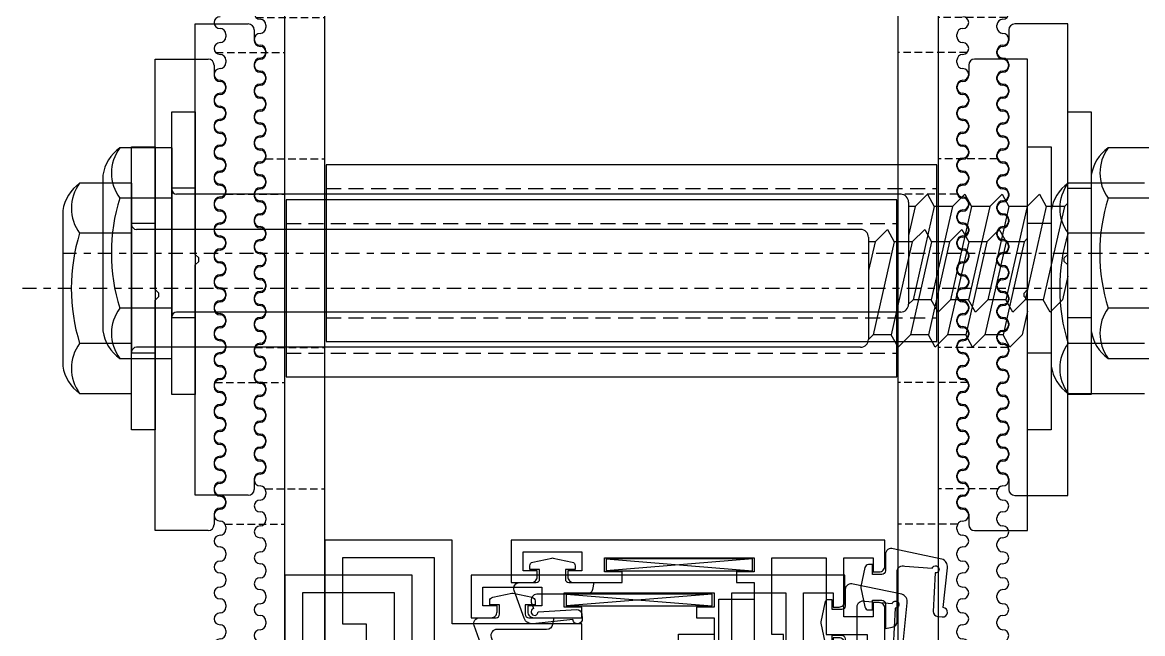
# Model space of a CAD drawing. Header units: inches. Extents: x 4821 to 127877, y 58012 to 433683.
# Drawn here: x 38302.9 to 38397.9, y 147057.5 to 147109.4 of the extents above; entities that cross this region are included whole.
import ezdxf

# ---------------------------------------------------------------- set-up
doc = ezdxf.new("R2010")
doc.units = ezdxf.units.IN
doc.header["$MEASUREMENT"] = 0
doc.linetypes.add('$1$Center', pattern=[29.999999, 12, -6, 6, -6])
doc.linetypes.add('$1$DASHED', pattern=[19.05, 12.7, -6.35])
for name, color, linetype in [('A-FURN-FIXD', 10, 'Continuous'), ('A-FURN-FREE', 10, 'Continuous'), ('A-WAL-CMU', 7, 'Continuous'), ('A-WIN', 141, 'Continuous')]:
    doc.layers.add(name, color=color, linetype=linetype)

# ---------------------------------------------------------------- blocks, each defined once
blk = doc.blocks.new('$1$Fixed bracket Plan')
at = {"layer": 'A-FURN-FIXD', "linetype": '$1$Center', "ltscale": 0.1}
blk.add_line((53.65, -48.26), (53.65, 59.926), dxfattribs=at)
at = {"layer": 'A-FURN-FIXD'}
for p, q in [((44.725, 46.922), (44.725, 40.428)), ((48.975, 46.922), (48.975, 40.428)), ((58.325, 46.922), (58.325, 40.428)), ((62.575, 40.428), (62.575, 46.922)), ((41.65, 37), (41.65, 39)), ((41.65, 39), (65.65, 39)), ((47.046, 39), (60.255, 39)), ((48.149, 39), (48.149, 37)), ((59.151, 39), (59.151, 37)), ((65.65, 39), (65.65, 37)), ((53.75, 37), (34.2, 37)), ((34.2, 37), (34.2, 32.5)), ((65.65, 37), (41.65, 37)), ((49.694, 36.712), (49.407, 37)), ((49.694, 36.712), (49.694, 35.169)), ((49.694, 36.712), (57.606, 34.923)), ((54.05, 36.7), (53.75, 37)), ((54.35, 36.7), (54.05, 36.7)), ((54.65, 37), (54.35, 36.7)), ((74.2, 37), (54.65, 37)), ((55.595, 37), (57.606, 36.545)), ((57.606, 36.545), (58.651, 35.498)), ((74.2, 32.5), (74.2, 37)), ((48.649, 34.595), (49.694, 35.169)), ((49.694, 35.169), (57.606, 33.381)), ((58.651, 35.498), (57.606, 34.923)), ((49.694, 33.547), (48.649, 34.595)), ((57.606, 34.923), (57.606, 33.381)), ((49.694, 33.547), (57.606, 31.759)), ((49.694, 33.547), (49.694, 32.005)), ((57.606, 33.381), (58.651, 32.333)), ((58.651, 32.333), (57.606, 31.759)), ((34.7, 32), (35.6, 32)), ((37.6, 32), (37.8, 32)), ((39.8, 32), (40, 32)), ((42, 32), (42.2, 32)), ((44.2, 32), (44.4, 32)), ((46.4, 32), (46.6, 32)), ((48.6, 32), (48.8, 32)), ((48.649, 31.43), (49.694, 32.005)), ((49.694, 30.383), (48.649, 31.43)), ((49.694, 32.005), (57.606, 30.216)), ((50.8, 32), (51, 32)), ((53, 32), (53.2, 32)), ((55.2, 32), (55.4, 32)), ((57.4, 32), (57.6, 32)), ((57.606, 31.759), (57.606, 30.216)), ((59.6, 32), (59.8, 32)), ((61.8, 32), (62, 32)), ((64, 32), (64.2, 32)), ((66.2, 32), (66.4, 32)), ((68.4, 32), (68.6, 32)), ((70.6, 32), (70.8, 32)), ((72.8, 32), (73.7, 32)), ((32.3, 31), (32.1, 31)), ((34.5, 31), (34.3, 31)), ((36.7, 31), (36.5, 31)), ((38.9, 31), (38.7, 31)), ((41.1, 31), (40.9, 31)), ((43.3, 31), (43.1, 31)), ((45.5, 31), (45.3, 31)), ((47.7, 31), (47.5, 31)), ((49.9, 31), (49.7, 31)), ((52.1, 31), (51.9, 31)), ((54.3, 31), (54.1, 31)), ((56.5, 31), (56.3, 31)), ((58.7, 31), (58.5, 31)), ((60.9, 31), (60.7, 31)), ((63.1, 31), (62.9, 31)), ((65.3, 31), (65.1, 31)), ((67.5, 31), (67.3, 31)), ((69.7, 31), (69.5, 31)), ((71.9, 31), (71.7, 31)), ((74.1, 31), (73.9, 31)), ((76.3, 31), (76.1, 31)), ((78.5, 31), (78.3, 31)), ((80.7, 31), (80.5, 31)), ((82.9, 31), (82.7, 31)), ((85.1, 31), (84.9, 31)), ((49.694, 30.383), (49.694, 28.84)), ((49.694, 30.383), (57.606, 28.594)), ((57.606, 30.216), (58.651, 29.169)), ((48.649, 28.266), (49.694, 28.84)), ((49.694, 28.84), (57.606, 27.052)), ((58.651, 29.169), (57.606, 28.594)), ((57.606, 28.594), (57.606, 27.052)), ((49.694, 27.218), (48.649, 28.266)), ((49.694, 27.218), (57.606, 25.429)), ((49.694, 27.218), (49.694, 25.676)), ((57.606, 27.052), (58.651, 26.004)), ((9.7, 26), (97.6, 26)), ((61.15, 25.9), (46.15, 25.9)), ((46.15, 25.9), (46.15, -25.9)), ((48.649, 25.101), (49.694, 25.676)), ((49.694, 25.676), (57.606, 23.887)), ((58.651, 26.004), (57.606, 25.429)), ((61.15, -25.9), (61.15, 25.9)), ((49.694, 24.054), (48.649, 25.101)), ((57.606, 25.429), (57.606, 23.887)), ((49.694, 24.054), (52.143, 23.5)), ((49.694, 24.054), (49.694, 23.5)), ((57.606, 23.887), (57.992, 23.5)), ((48.649, 22.833), (48.649, -38.583)), ((49.316, 23.5), (57.984, 23.5)), ((58.651, 22.833), (58.651, -38.583)), ((97.6, -26), (9.7, -26)), ((46.15, -25.9), (61.15, -25.9)), ((32.1, -31), (32.3, -31)), ((34.3, -31), (34.5, -31)), ((36.5, -31), (36.7, -31)), ((38.7, -31), (38.9, -31)), ((40.9, -31), (41.1, -31)), ((43.1, -31), (43.3, -31)), ((45.3, -31), (45.5, -31)), ((47.5, -31), (47.7, -31)), ((49.7, -31), (49.9, -31)), ((51.9, -31), (52.1, -31)), ((54.1, -31), (54.3, -31)), ((56.3, -31), (56.5, -31)), ((58.5, -31), (58.7, -31)), ((60.7, -31), (60.9, -31)), ((62.9, -31), (63.1, -31)), ((65.1, -31), (65.3, -31)), ((67.3, -31), (67.5, -31)), ((69.5, -31), (69.7, -31)), ((71.7, -31), (71.9, -31)), ((73.9, -31), (74.1, -31)), ((76.1, -31), (76.3, -31)), ((78.3, -31), (78.5, -31)), ((80.5, -31), (80.7, -31)), ((82.7, -31), (82.9, -31)), ((84.9, -31), (85.1, -31)), ((34.7, -32), (35.6, -32)), ((37.6, -32), (37.8, -32)), ((39.8, -32), (40, -32)), ((42, -32), (42.2, -32)), ((44.2, -32), (44.4, -32)), ((46.4, -32), (46.6, -32)), ((48.6, -32), (48.8, -32)), ((50.8, -32), (51, -32)), ((53, -32), (53.2, -32)), ((55.2, -32), (55.4, -32)), ((57.4, -32), (57.6, -32)), ((59.6, -32), (59.8, -32)), ((61.8, -32), (62, -32)), ((64, -32), (64.2, -32)), ((66.2, -32), (66.4, -32)), ((68.4, -32), (68.6, -32)), ((70.6, -32), (70.8, -32)), ((72.8, -32), (73.7, -32)), ((34.2, -37), (34.2, -32.5)), ((74.2, -32.5), (74.2, -37)), ((53.75, -37), (34.2, -37)), ((41.65, -39), (41.65, -37)), ((41.65, -37), (65.65, -37)), ((48.149, -37), (48.149, -39)), ((54.05, -36.7), (53.75, -37)), ((54.35, -36.7), (54.05, -36.7)), ((54.65, -37), (54.35, -36.7)), ((74.2, -37), (54.65, -37)), ((59.151, -37), (59.151, -39)), ((65.65, -37), (65.65, -39)), ((65.65, -39), (41.65, -39)), ((44.725, -39), (48.232, -39)), ((44.725, -39), (44.725, -43.405)), ((48.232, -39), (59.068, -39)), ((48.975, -39), (48.975, -43.405)), ((58.325, -39), (58.325, -43.405)), ((62.575, -39), (59.068, -39)), ((62.575, -43.405), (62.575, -39)), ((47.046, -44.833), (60.255, -44.833))]:
    blk.add_line(p, q, dxfattribs=at)
at = {"layer": 'A-FURN-FIXD', "linetype": '$1$DASHED', "ltscale": 0.05}
for p, q in [((33.65, 31.857), (33.65, 26)), ((61.65, 31.933), (61.65, 26)), ((45.65, 31.023), (45.65, 26)), ((73.65, 31.067), (73.65, 26)), ((33.65, -31.857), (33.65, -26)), ((45.65, -31.023), (45.65, -26)), ((61.65, -31.933), (61.65, -26)), ((73.65, -31.067), (73.65, -26))]:
    blk.add_line(p, q, dxfattribs=at)
at = {"layer": 'A-FURN-FIXD', "linetype": '$1$DASHED', "ltscale": 0.1}
for p, q in [((48.15, -25.9), (48.15, 25.9)), ((59.15, -25.9), (59.15, 25.9))]:
    blk.add_line(p, q, dxfattribs=at)
at = {"layer": 'A-FURN-FIXD'}
for centre, radius, start, end in [((47.575, 42.46), 3.5, 215.48429, 261.30071), ((46.85, 43.294), 3.568, 233.44286, 306.55714), ((53.65, 55.467), 15.749, 252.73193, 287.26807), ((60.45, 43.294), 3.568, 233.44286, 306.55714), ((59.725, 42.46), 3.5, 278.69929, 324.51571), ((34.7, 32.5), 0.5, 180, 270), ((73.7, 32.5), 0.5, 270, 0), ((31.1, 31.5), 0.5, 0, 180), ((32.1, 31.5), 0.5, 180, 270), ((32.3, 31.5), 0.5, 270, 360), ((33.3, 31.5), 0.5, 0, 180), ((34.3, 31.5), 0.5, 180, 270), ((34.5, 31.5), 0.5, 270, 360), ((35.5, 31.5), 0.5, 0, 180), ((35.6, 31.5), 0.5, 0, 90), ((36.5, 31.5), 0.5, 180, 270), ((36.6, 31.5), 0.5, 180, 360), ((36.7, 31.5), 0.5, 270, 360), ((37.6, 31.5), 0.5, 90, 180), ((37.7, 31.5), 0.5, 0, 180), ((37.8, 31.5), 0.5, 0, 90), ((38.7, 31.5), 0.5, 180, 270), ((38.8, 31.5), 0.5, 180, 0), ((38.9, 31.5), 0.5, 270, 360), ((39.8, 31.5), 0.5, 90, 180), ((39.9, 31.5), 0.5, 0, 180), ((40, 31.5), 0.5, 0, 90), ((40.9, 31.5), 0.5, 180, 270), ((41, 31.5), 0.5, 180, 0), ((41.1, 31.5), 0.5, 270, 360), ((42, 31.5), 0.5, 90, 180), ((42.1, 31.5), 0.5, 0, 180), ((42.2, 31.5), 0.5, 0, 90), ((43.1, 31.5), 0.5, 180, 270), ((43.2, 31.5), 0.5, 180, 0), ((43.3, 31.5), 0.5, 270, 360), ((44.2, 31.5), 0.5, 90, 180), ((44.3, 31.5), 0.5, 0, 180), ((44.4, 31.5), 0.5, 0, 90), ((45.3, 31.5), 0.5, 180, 270), ((45.4, 31.5), 0.5, 180, 0), ((45.5, 31.5), 0.5, 270, 360), ((46.4, 31.5), 0.5, 90, 180), ((46.5, 31.5), 0.5, 0, 180), ((46.6, 31.5), 0.5, 0, 90), ((47.5, 31.5), 0.5, 180, 270), ((47.6, 31.5), 0.5, 180, 0), ((47.7, 31.5), 0.5, 270, 360), ((48.6, 31.5), 0.5, 90, 180), ((48.7, 31.5), 0.5, 0, 180), ((48.8, 31.5), 0.5, 0, 90), ((49.7, 31.5), 0.5, 180, 270), ((49.8, 31.5), 0.5, 180, 0), ((49.9, 31.5), 0.5, 270, 360), ((50.8, 31.5), 0.5, 90, 180), ((50.9, 31.5), 0.5, 0, 180), ((51, 31.5), 0.5, 0, 90), ((51.9, 31.5), 0.5, 180, 270), ((52, 31.5), 0.5, 180, 0), ((52.1, 31.5), 0.5, 270, 360), ((53, 31.5), 0.5, 90, 180), ((53.1, 31.5), 0.5, 0, 180), ((53.2, 31.5), 0.5, 0, 90), ((54.1, 31.5), 0.5, 180, 270), ((54.2, 31.5), 0.5, 180, 0), ((54.3, 31.5), 0.5, 270, 360), ((55.2, 31.5), 0.5, 90, 180), ((55.3, 31.5), 0.5, 0, 180), ((55.4, 31.5), 0.5, 0, 90), ((56.3, 31.5), 0.5, 180, 270), ((56.4, 31.5), 0.5, 180, 0), ((56.5, 31.5), 0.5, 270, 360), ((57.4, 31.5), 0.5, 90, 180), ((57.5, 31.5), 0.5, 0, 180), ((57.6, 31.5), 0.5, 0, 90), ((58.5, 31.5), 0.5, 180, 270), ((58.6, 31.5), 0.5, 180, 0), ((58.7, 31.5), 0.5, 270, 360), ((59.6, 31.5), 0.5, 90, 180), ((59.7, 31.5), 0.5, 0, 180), ((59.8, 31.5), 0.5, 0, 90), ((60.7, 31.5), 0.5, 180, 270), ((60.8, 31.5), 0.5, 180, 0), ((60.9, 31.5), 0.5, 270, 360), ((61.8, 31.5), 0.5, 90, 180), ((61.9, 31.5), 0.5, 0, 180), ((62, 31.5), 0.5, 0, 90), ((62.9, 31.5), 0.5, 180, 270), ((63, 31.5), 0.5, 180, 0), ((63.1, 31.5), 0.5, 270, 360), ((64, 31.5), 0.5, 90, 180), ((64.1, 31.5), 0.5, 0, 180), ((64.2, 31.5), 0.5, 0, 90), ((65.1, 31.5), 0.5, 180, 270), ((65.2, 31.5), 0.5, 180, 0), ((65.3, 31.5), 0.5, 270, 360), ((66.2, 31.5), 0.5, 90, 180), ((66.3, 31.5), 0.5, 0, 180), ((66.4, 31.5), 0.5, 0, 90), ((67.3, 31.5), 0.5, 180, 270), ((67.4, 31.5), 0.5, 180, 0), ((67.5, 31.5), 0.5, 270, 360), ((68.4, 31.5), 0.5, 90, 180), ((68.5, 31.5), 0.5, 0, 180), ((68.6, 31.5), 0.5, 0, 90), ((69.5, 31.5), 0.5, 180, 270), ((69.6, 31.5), 0.5, 180, 0), ((69.7, 31.5), 0.5, 270, 360), ((70.6, 31.5), 0.5, 90, 180), ((70.7, 31.5), 0.5, 0, 180), ((70.8, 31.5), 0.5, 360, 90), ((71.7, 31.5), 0.5, 180, 270), ((71.8, 31.5), 0.5, 180, 0), ((71.9, 31.5), 0.5, 270, 360), ((72.8, 31.5), 0.5, 90, 180), ((72.9, 31.5), 0.5, 0, 180), ((73.9, 31.5), 0.5, 180, 270), ((74.1, 31.5), 0.5, 270, 360), ((75.1, 31.5), 0.5, 0, 180), ((76.1, 31.5), 0.5, 180, 270), ((76.3, 31.5), 0.5, 270, 360), ((77.3, 31.5), 0.5, 0, 180), ((78.3, 31.5), 0.5, 180, 270), ((78.5, 31.5), 0.5, 270, 360), ((79.5, 31.5), 0.5, 0, 180), ((80.5, 31.5), 0.5, 180, 270), ((80.7, 31.5), 0.5, 270, 360), ((81.7, 31.5), 0.5, 0, 180), ((82.7, 31.5), 0.5, 180, 270), ((82.9, 31.5), 0.5, 270, 360), ((83.9, 31.5), 0.5, 0, 180), ((84.9, 31.5), 0.5, 180, 270), ((85.1, 31.5), 0.5, 270, 360), ((86.1, 31.5), 0.5, 0, 180), ((49.316, 22.833), 0.667, 90, 180), ((57.984, 22.833), 0.667, 0, 90), ((32.1, -31.5), 0.5, 90, 180), ((32.3, -31.5), 0.5, 0, 90), ((34.3, -31.5), 0.5, 90, 180), ((34.5, -31.5), 0.5, 0, 90), ((36.5, -31.5), 0.5, 90, 180), ((36.6, -31.5), 0.5, 0, 180), ((36.7, -31.5), 0.5, 0, 90), ((38.7, -31.5), 0.5, 90, 180), ((38.8, -31.5), 0.5, 0, 180), ((38.9, -31.5), 0.5, 0, 90), ((40.9, -31.5), 0.5, 90, 180), ((41, -31.5), 0.5, 0, 180), ((41.1, -31.5), 0.5, 0, 90), ((43.1, -31.5), 0.5, 90, 180), ((43.2, -31.5), 0.5, 0, 180), ((43.3, -31.5), 0.5, 0, 90), ((45.3, -31.5), 0.5, 90, 180), ((45.4, -31.5), 0.5, 0, 180), ((45.5, -31.5), 0.5, 0, 90), ((47.5, -31.5), 0.5, 90, 180), ((47.6, -31.5), 0.5, 0, 180), ((47.7, -31.5), 0.5, 0, 90), ((49.7, -31.5), 0.5, 90, 180), ((49.8, -31.5), 0.5, 0, 180), ((49.9, -31.5), 0.5, 0, 90), ((51.9, -31.5), 0.5, 90, 180), ((52, -31.5), 0.5, 0, 180), ((52.1, -31.5), 0.5, 0, 90), ((54.1, -31.5), 0.5, 90, 180), ((54.2, -31.5), 0.5, 0, 180), ((54.3, -31.5), 0.5, 0, 90), ((56.3, -31.5), 0.5, 90, 180), ((56.4, -31.5), 0.5, 0, 180), ((56.5, -31.5), 0.5, 0, 90), ((58.5, -31.5), 0.5, 90, 180), ((58.6, -31.5), 0.5, 0, 180), ((58.7, -31.5), 0.5, 0, 90), ((60.7, -31.5), 0.5, 90, 180), ((60.8, -31.5), 0.5, 0, 180), ((60.9, -31.5), 0.5, 0, 90), ((62.9, -31.5), 0.5, 90, 180), ((63, -31.5), 0.5, 0, 180), ((63.1, -31.5), 0.5, 0, 90), ((65.1, -31.5), 0.5, 90, 180), ((65.2, -31.5), 0.5, 0, 180), ((65.3, -31.5), 0.5, 0, 90), ((67.3, -31.5), 0.5, 90, 180), ((67.4, -31.5), 0.5, 0, 180), ((67.5, -31.5), 0.5, 0, 90), ((69.5, -31.5), 0.5, 90, 180), ((69.6, -31.5), 0.5, 0, 180), ((69.7, -31.5), 0.5, 0, 90), ((71.7, -31.5), 0.5, 90, 180), ((71.8, -31.5), 0.5, 0, 180), ((71.9, -31.5), 0.5, 0, 90), ((73.9, -31.5), 0.5, 90, 180), ((74.1, -31.5), 0.5, 0, 90), ((76.1, -31.5), 0.5, 90, 180), ((76.3, -31.5), 0.5, 0, 90), ((78.3, -31.5), 0.5, 90, 180), ((78.5, -31.5), 0.5, 0, 90), ((80.5, -31.5), 0.5, 90, 180), ((80.7, -31.5), 0.5, 0, 90), ((82.7, -31.5), 0.5, 90, 180), ((82.9, -31.5), 0.5, 0, 90), ((84.9, -31.5), 0.5, 90, 180), ((85.1, -31.5), 0.5, 0, 90), ((31.1, -31.5), 0.5, 180, 0), ((33.3, -31.5), 0.5, 180, 0), ((34.7, -32.5), 0.5, 90, 180), ((35.5, -31.5), 0.5, 180, 0), ((35.6, -31.5), 0.5, 270, 0), ((37.6, -31.5), 0.5, 180, 270), ((37.7, -31.5), 0.5, 180, 0), ((37.8, -31.5), 0.5, 270, 0), ((39.8, -31.5), 0.5, 180, 270), ((39.9, -31.5), 0.5, 180, 0), ((40, -31.5), 0.5, 270, 0), ((42, -31.5), 0.5, 180, 270), ((42.1, -31.5), 0.5, 180, 0), ((42.2, -31.5), 0.5, 270, 0), ((44.2, -31.5), 0.5, 180, 270), ((44.3, -31.5), 0.5, 180, 0), ((44.4, -31.5), 0.5, 270, 0), ((46.4, -31.5), 0.5, 180, 270), ((46.5, -31.5), 0.5, 180, 0), ((46.6, -31.5), 0.5, 270, 0), ((48.6, -31.5), 0.5, 180, 270), ((48.7, -31.5), 0.5, 180, 0), ((48.8, -31.5), 0.5, 270, 0), ((50.8, -31.5), 0.5, 180, 270), ((50.9, -31.5), 0.5, 180, 0), ((51, -31.5), 0.5, 270, 0), ((53, -31.5), 0.5, 180, 270), ((53.1, -31.5), 0.5, 180, 0), ((53.2, -31.5), 0.5, 270, 0), ((55.2, -31.5), 0.5, 180, 270), ((55.3, -31.5), 0.5, 180, 0), ((55.4, -31.5), 0.5, 270, 0), ((57.4, -31.5), 0.5, 180, 270), ((57.5, -31.5), 0.5, 180, 0), ((57.6, -31.5), 0.5, 270, 0), ((59.6, -31.5), 0.5, 180, 270), ((59.7, -31.5), 0.5, 180, 0), ((59.8, -31.5), 0.5, 270, 0), ((61.8, -31.5), 0.5, 180, 270), ((61.9, -31.5), 0.5, 180, 0), ((62, -31.5), 0.5, 270, 0), ((64, -31.5), 0.5, 180, 270), ((64.1, -31.5), 0.5, 180, 0), ((64.2, -31.5), 0.5, 270, 0), ((66.2, -31.5), 0.5, 180, 270), ((66.3, -31.5), 0.5, 180, 0), ((66.4, -31.5), 0.5, 270, 0), ((68.4, -31.5), 0.5, 180, 270), ((68.5, -31.5), 0.5, 180, 0), ((68.6, -31.5), 0.5, 270, 360), ((70.6, -31.5), 0.5, 180, 270), ((70.7, -31.5), 0.5, 180, 0), ((70.8, -31.5), 0.5, 270, 0), ((72.8, -31.5), 0.5, 180, 270), ((72.9, -31.5), 0.5, 180, 0), ((73.7, -32.5), 0.5, 0, 90), ((75.1, -31.5), 0.5, 180, 0), ((77.3, -31.5), 0.5, 180, 0), ((79.5, -31.5), 0.5, 180, 0), ((81.7, -31.5), 0.5, 180, 0), ((83.9, -31.5), 0.5, 180, 0), ((86.1, -31.5), 0.5, 180, 0), ((48.232, -38.583), 0.417, 270, 0), ((59.068, -38.583), 0.417, 180, 270), ((46.85, -40.54), 3.568, 233.44286, 306.55714), ((47.575, -41.374), 3.5, 215.48429, 261.30071), ((53.65, -28.366), 15.749, 252.73193, 287.26807), ((60.45, -40.54), 3.568, 233.44286, 306.55714), ((59.725, -41.374), 3.5, 278.69929, 324.51571)]:
    blk.add_arc(centre, radius, start, end, dxfattribs=at)
blk = doc.blocks.new('$1$closekit')
at = {"layer": 'A-FURN-FREE'}
for p, q in [((-19.4, 14), (-16.4, 17)), ((-19.4, 9), (-16.4, 6)), ((-19.4, 1.05), (-16.4, 4.05)), ((-16.4, 4.05), (-18.674, 1.776)), ((-16.208, 4.05), (-16.4, 4.05)), ((-16.4, -4.05), (-16.4, 4.05)), ((-16.208, -4.05), (-16.208, 4.05)), ((-23.753, 2.023), (-23.985, 1.6)), ((-23.329, 1.6), (-23.753, 2.023)), ((-22.363, 2.023), (-22.595, 1.6)), ((-21.939, 1.6), (-22.363, 2.023)), ((-21.083, 2.023), (-21.315, 1.6)), ((-20.659, 1.6), (-21.083, 2.023)), ((-19.803, 2.023), (-20.035, 1.6)), ((-19.379, 1.6), (-19.803, 2.023)), ((-25.359, 1.304), (-25.591, 0.881)), ((-24.935, 0.881), (-25.359, 1.304)), ((-23.985, 1.6), (-24.935, 0.881)), ((-23.262, -1.6), (-23.985, 1.6)), ((-22.606, -1.6), (-23.329, 1.6)), ((-22.595, 1.6), (-23.329, 1.6)), ((-21.872, -1.6), (-22.595, 1.6)), ((-21.315, 1.6), (-21.939, 1.6)), ((-21.215, -1.6), (-21.939, 1.6)), ((-20.592, -1.6), (-21.315, 1.6)), ((-20.035, 1.6), (-20.659, 1.6)), ((-19.935, -1.6), (-20.659, 1.6)), ((-19.312, -1.6), (-20.035, 1.6)), ((-18.953, -0.286), (-19.379, 1.6)), ((-19.099, 1.6), (-19.379, 1.6)), ((-14.512, 0), (-29.282, 0)), ((-27, 0), (-25.591, 0.881)), ((-25.153, -1.056), (-27, 0)), ((-25.153, -1.056), (-25.591, 0.881)), ((-24.497, -1.056), (-24.935, 0.881)), ((-25.153, -1.056), (-24.73, -1.479)), ((-24.73, -1.479), (-24.497, -1.056)), ((-23.262, -1.6), (-24.497, -1.056)), ((-23.262, -1.6), (-22.838, -2.023)), ((-22.838, -2.023), (-22.606, -1.6)), ((-21.872, -1.6), (-22.606, -1.6)), ((-21.872, -1.6), (-21.448, -2.023)), ((-21.448, -2.023), (-21.215, -1.6)), ((-20.592, -1.6), (-21.215, -1.6)), ((-20.592, -1.6), (-20.168, -2.023)), ((-20.168, -2.023), (-19.935, -1.6)), ((-19.312, -1.6), (-19.935, -1.6)), ((-19.4, -1.05), (-16.4, -4.05)), ((-19.312, -1.6), (-19.084, -1.193)), ((-19.312, -1.6), (-19.099, -1.6)), ((-16.4, -4.05), (-18.674, -1.776)), ((-16.208, -4.05), (-16.4, -4.05))]:
    blk.add_line(p, q, dxfattribs=at)
blk.add_lwpolyline([(-16.4, -11.5), (-16.4, 20.5), (-19.4, 20.5), (-19.4, -11.5), (-10.4, -11.5), (-10.4, -5.5), (-16.4, -5.5)], dxfattribs=at)
blk.add_lwpolyline([(-4.3, -6.751, -0.414214), (-4.8, -6.251), (-4.8, -0.4), (-4.4, 0), (-4.8, 0.4), (-4.8, 6.251, -0.414214), (-4.3, 6.751), (-2.3, 6.751), (-2.3, 9.001, -0.414214), (-1.8, 9.502), (-0.299, 9.502), (-0.299, 5.001), (-2.8, 5.001), (-2.8, -5.001), (-0.299, -5.001), (-0.299, -9.502), (-1.8, -9.502, -0.414214), (-2.3, -9.001), (-2.3, -6.751)], format="xyb", close=True, dxfattribs=at)
for points in [[(-12.8, 5.5), (-12.8, -5.5), (-4.8, -5.5), (-4.8, 5.5)], [(-2.8, -3.591), (-1.617, -3.591), (-1.617, 3.591), (-2.8, 3.591)]]:
    blk.add_lwpolyline(points, close=True, dxfattribs=at)
for centre, radius, start, end in [((-19.099, 2.2), 0.6, 270, 315), ((-20.201, -0.568), 1.28, 330.7936, 12.73931), ((-19.099, -2.2), 0.6, 45, 90)]:
    blk.add_arc(centre, radius, start, end, dxfattribs=at)
blk = doc.blocks.new('CURTT')
at = {"layer": 'A-FURN-FIXD', "extrusion": (-1.56101e-06, 5.69003e-07, 1)}
for p, q in [((908385.706, -1520377.993, 0), (908373.306, -1520376.993, 0)), ((908373.306, -1520377.993, 0), (908385.706, -1520376.993, 0))]:
    blk.add_line(p, q, dxfattribs=at)
at = {"layer": 'A-FURN-FIXD', "extrusion": (-1.56101e-06, 5.69003e-07, 1), "elevation": -2.283}
blk.add_lwpolyline([(908396.956, -1520373.793), (908396.956, -1520373.793, -0.414214), (908396.456, -1520374.293), (908395.956, -1520374.293), (908395.956, -1520373.093), (908393.456, -1520373.093), (908393.456, -1520378.093), (908395.956, -1520378.093), (908395.956, -1520376.893), (908396.456, -1520376.893, -0.414214), (908396.956, -1520377.393), (908396.956, -1520379.593), (908365.256, -1520379.593), (908365.256, -1520375.993), (908366.956, -1520375.993, -0.414214), (908367.456, -1520376.493), (908367.456, -1520376.993), (908366.256, -1520376.993), (908366.256, -1520378.593), (908371.256, -1520378.593), (908371.256, -1520376.993), (908370.056, -1520376.993), (908370.056, -1520376.493, -0.414214), (908370.556, -1520375.993), (908374.656, -1520375.993), (908374.656, -1520376.893), (908373.156, -1520376.893), (908373.156, -1520378.093), (908385.856, -1520378.093), (908385.856, -1520376.893), (908384.356, -1520376.893), (908384.356, -1520375.993), (908385.856, -1520375.993), (908385.856, -1520362.893), (908386.156, -1520362.593), (908385.856, -1520362.293), (908385.856, -1520351.393), (908386.156, -1520351.093), (908385.856, -1520350.793), (908385.856, -1520342.093), (908382.856, -1520342.093), (908382.856, -1520340.593), (908386.856, -1520340.593), (908386.856, -1520329.393), (908387.156, -1520329.093), (908386.856, -1520328.793), (908386.856, -1520308.278), (908391.67, -1520307.402), (908391.67, -1520308.593), (908402.256, -1520308.593), (908402.256, -1520301.593), (908403.606, -1520301.593), (908404.506, -1520302.493), (908404.506, -1520303.093), (908403.506, -1520303.093), (908403.506, -1520308.593), (908413.456, -1520308.593), (908413.456, -1520303.093), (908411.006, -1520303.093), (908411.006, -1520302.493), (908411.906, -1520301.593), (908413.456, -1520301.593), (908413.456, -1520293.495), (908418.156, -1520293.495), (908418.156, -1520295.295, -0.414214), (908417.556, -1520295.895), (908416.956, -1520295.895), (908416.956, -1520294.695), (908414.956, -1520294.695), (908414.956, -1520309.093), (908416.956, -1520309.093), (908416.956, -1520307.393), (908418.156, -1520307.393), (908418.156, -1520310.593), (908396.956, -1520310.593), (908396.956, -1520373.793)], format="xyb", dxfattribs=at)
for points in [[(908385.006, -1520299.993, -1), (908385.006, -1520302.293), (908380.156, -1520302.293), (908379.856, -1520301.993), (908379.556, -1520302.293), (908373.856, -1520302.293), (908373.856, -1520306.427), (908372.806, -1520307.033, -0.57735), (908372.356, -1520306.774), (908372.356, -1520305.793), (908369.856, -1520305.793), (908369.856, -1520311.293), (908372.356, -1520311.293), (908372.356, -1520310.313, -0.57735), (908372.806, -1520310.053), (908373.856, -1520310.659), (908373.856, -1520312.793), (908369.856, -1520312.793), (908369.856, -1520328.793), (908369.556, -1520329.093), (908369.856, -1520329.393), (908369.856, -1520342.593), (908371.256, -1520342.593), (908371.256, -1520346.176), (908370.158, -1520346.575, -0.520567), (908369.756, -1520346.293), (908369.756, -1520344.093), (908366.756, -1520344.093), (908366.756, -1520353.793), (908366.456, -1520354.093), (908366.756, -1520354.393), (908366.756, -1520364.093), (908369.756, -1520364.093), (908369.756, -1520361.893, -0.520567), (908370.159, -1520361.611), (908371.256, -1520362.011), (908371.256, -1520372.493), (908360.256, -1520372.493), (908360.256, -1520379.593), (908349.456, -1520379.593), (908349.456, -1520319.593), (908349.456, -1520319.593), (908350.806, -1520319.593), (908351.706, -1520320.493), (908351.706, -1520321.093), (908350.706, -1520321.093), (908350.706, -1520324.093), (908354.656, -1520324.093), (908354.956, -1520324.393), (908355.256, -1520324.093), (908359.206, -1520324.093), (908359.206, -1520321.093), (908358.206, -1520321.093), (908358.206, -1520320.493), (908359.106, -1520319.593), (908367.856, -1520319.593), (908367.856, -1520304.093), (908370.156, -1520304.093), (908370.156, -1520302.293), (908369.006, -1520302.293, -1), (908369.006, -1520299.993)], [(908396.687, -1520374.503, 0.414214), (908396.987, -1520374.203), (908396.987, -1520372.093), (908397.574, -1520372.197, -0.36397), (908397.987, -1520372.689), (908397.987, -1520376.917, 0.512727), (908398.647, -1520377.391), (908400.957, -1520377.208, 2.014387), (908401.226, -1520376.812), (908401.055, -1520373.535, -0.39893), (908401.413, -1520373.116), (908401.811, -1520373.075, -1), (908401.894, -1520373.87), (908402.249, -1520377.253, -0.344245), (908401.789, -1520377.988), (908397.658, -1520378.849, -0.520567), (908396.987, -1520378.379), (908396.987, -1520376.983, 0.414214), (908396.687, -1520376.683), (908395.887, -1520376.683), (908395.887, -1520377.518), (908395.563, -1520377.518, -0.360315), (908395.254, -1520377.262), (908394.91, -1520375.652, -0.094006), (908394.91, -1520375.534), (908395.254, -1520373.924, -0.360315), (908395.563, -1520373.668), (908395.887, -1520373.668), (908395.887, -1520374.503)], [(908369.846, -1520376.293, -0.414214), (908370.146, -1520375.993), (908372.256, -1520375.993), (908372.153, -1520375.406, 0.36397), (908371.66, -1520374.993), (908367.432, -1520374.993, -0.512727), (908366.958, -1520374.334), (908367.142, -1520373.789, -2.014387), (908367.537, -1520373.52), (908370.814, -1520373.691, 0.39893), (908371.233, -1520373.333), (908371.274, -1520372.935, 1), (908370.479, -1520372.852), (908367.097, -1520372.497, 0.344245), (908366.361, -1520372.957), (908365.5, -1520375.322, 0.520567), (908365.97, -1520375.993), (908367.366, -1520375.993, -0.414214), (908367.666, -1520376.293), (908367.666, -1520377.093), (908366.831, -1520377.093), (908366.831, -1520377.418, 0.360315), (908367.087, -1520377.727), (908368.697, -1520378.071, 0.094006), (908368.815, -1520378.071), (908370.425, -1520377.727, 0.360315), (908370.681, -1520377.418), (908370.681, -1520377.093), (908369.846, -1520377.093)]]:
    blk.add_lwpolyline(points, format="xyb", close=True, dxfattribs=at)
for points in [[(908388.356, -1520342.093), (908387.356, -1520342.093), (908387.356, -1520369.593), (908388.356, -1520369.593), (908388.356, -1520371.593), (908387.356, -1520371.593), (908387.356, -1520378.093), (908391.956, -1520378.093), (908391.956, -1520371.593), (908395.456, -1520371.593), (908395.456, -1520310.593), (908388.356, -1520310.593)], [(908365.256, -1520365.593), (908369.756, -1520365.593), (908369.756, -1520370.993), (908366.756, -1520370.993), (908366.756, -1520369.493), (908365.256, -1520369.493), (908365.256, -1520370.993), (908358.756, -1520370.993), (908358.756, -1520378.093), (908350.956, -1520378.093), (908350.956, -1520372.493), (908352.956, -1520372.493), (908352.956, -1520370.993), (908350.956, -1520370.993), (908350.956, -1520325.593), (908360.706, -1520325.593), (908360.706, -1520321.093), (908367.356, -1520321.093), (908367.356, -1520333.593), (908365.256, -1520333.593), (908365.256, -1520335.093), (908368.356, -1520335.093), (908368.356, -1520342.593), (908365.256, -1520342.593)], [(908373.306, -1520376.993), (908385.706, -1520376.993), (908385.706, -1520377.993), (908373.306, -1520377.993)]]:
    blk.add_lwpolyline(points, close=True, dxfattribs=at)
at = {"layer": 'A-FURN-FIXD', "extrusion": (-1.56101e-06, 5.69003e-07, 1), "rotation": 180.0002189599175}
blk.add_blockref('$1$closekit', (908366.456, -1520354.093, -2.283), dxfattribs=at)
at = {"layer": 'A-FURN-FIXD', "extrusion": (1.56101e-06, -5.69003e-07, -1), "zscale": -0.9999999999999998, "rotation": 89.99978104008247}
blk.add_blockref('$1$Fixed bracket Plan', (-908375.456, -1520457.593, 2.283), dxfattribs=at)
blk = doc.blocks.new('FIRST SLAB EDGE')
at = {"layer": 'A-WIN', "xscale": -1, "rotation": 180}
blk.add_blockref('CURTT', (238156.089, -3250713.17, -1.151), dxfattribs=at)

msp = doc.modelspace()

# ---------------------------------------------------------------- block references
at = {"layer": 'A-WAL-CMU'}
for p in [(-1108176.958, 1877399.041), (-1108180.358, 1877396.057)]:
    msp.add_blockref('FIRST SLAB EDGE', p, dxfattribs=at)

doc.saveas('drawing.dxf')
